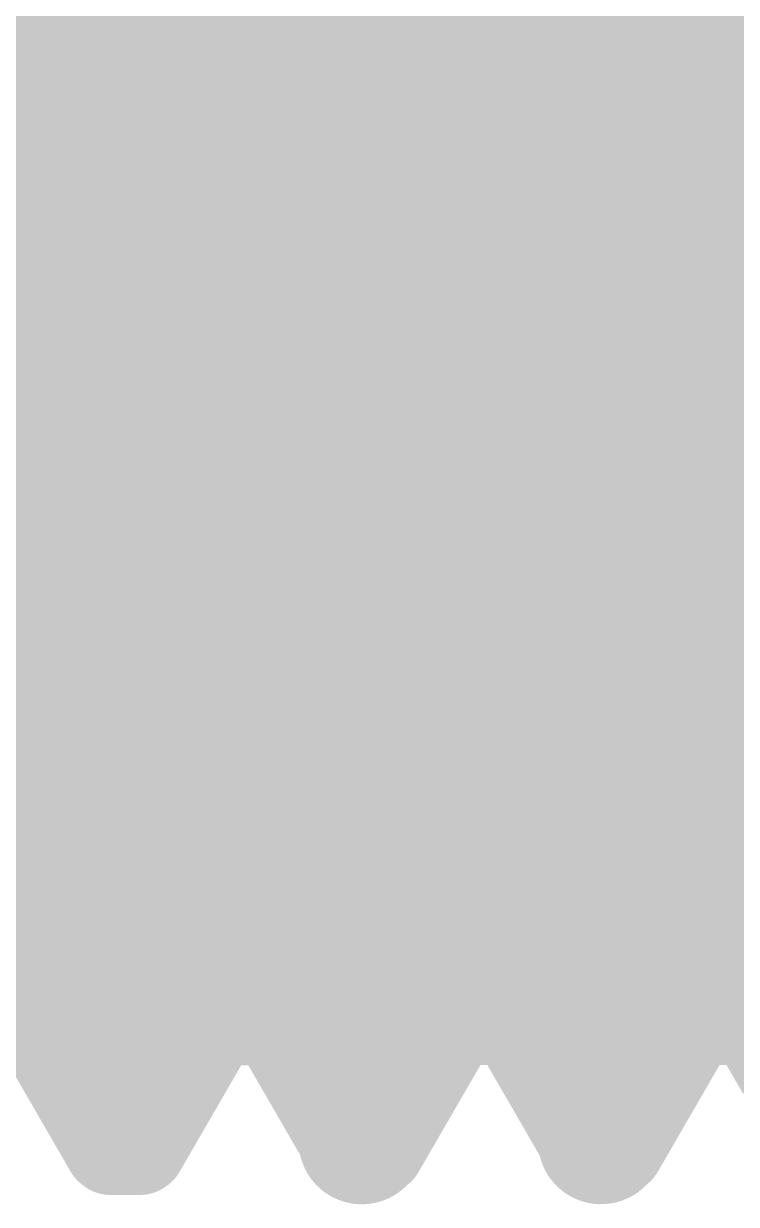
# Model space of a CAD drawing. Header units: millimetres. Extents: x 6.83 to 16.18, y 4.59 to 12.3.
# Drawn here: x 6.8978 to 6.9804, y 10.3585 to 10.4952 of the extents above; entities that cross this region are included whole.
import ezdxf

# ---------------------------------------------------------------- set-up
doc = ezdxf.new("R2010")
doc.units = ezdxf.units.MM
doc.header["$MEASUREMENT"] = 0
doc.layers.add('TopOverlay', color=2, linetype='Continuous')

msp = doc.modelspace()

# ---------------------------------------------------------------- linework, layer by layer
at = {"layer": 'TopOverlay', "const_width": 0.01}
for points in [[(6.90941, 10.48555), (6.90941, 10.57655)], [(6.91691, 10.48555), (6.91691, 10.56455)], [(6.95491, 10.49304), (6.9563, 10.52532)], [(6.90301, 10.52295), (6.90439, 10.48555)], [(6.93071, 10.52295), (6.93209, 10.48555)], [(6.95841, 10.52295), (6.95979, 10.48555)], [(6.91478, 10.48555), (6.91611, 10.52144)], [(6.91847, 10.52107), (6.91982, 10.4892)], [(6.93438, 10.4989), (6.93538, 10.52218)], [(6.97018, 10.48555), (6.97151, 10.5215)], [(6.98246, 10.48929), (6.98381, 10.5211)], [(6.97387, 10.52097), (6.97523, 10.48899)], [(6.94629, 10.51829), (6.94768, 10.48556)], [(6.8991, 10.48317), (6.90041, 10.5142)], [(6.91186, 10.51389), (6.91321, 10.4817)], [(6.93955, 10.51403), (6.9409, 10.48182)], [(6.94248, 10.48555), (6.94352, 10.51372)], [(6.96725, 10.51403), (6.96861, 10.48181)], [(6.90581, 10.47808), (6.9072, 10.51105)], [(6.96132, 10.4807), (6.96245, 10.5076)], [(6.90021, 10.50522), (6.90093, 10.48555)], [(6.92665, 10.47968), (6.92772, 10.50523)], [(6.92791, 10.50524), (6.92863, 10.48555)], [(6.95561, 10.50533), (6.95633, 10.48555)], [(6.95628, 10.4663), (6.95628, 10.5048)], [(6.98331, 10.50521), (6.98403, 10.48555)], [(6.91824, 10.48555), (6.91894, 10.50449)], [(6.94594, 10.48555), (6.94664, 10.50449)], [(6.97364, 10.48555), (6.97434, 10.50449)], [(6.93338, 10.47489), (6.93438, 10.4989)], [(6.95353, 10.46004), (6.95491, 10.49304)], [(6.89212, 10.48919), (6.89348, 10.45696)], [(6.91982, 10.4892), (6.92118, 10.45699)], [(6.97523, 10.48899), (6.97659, 10.45668)], [(6.9811, 10.45714), (6.98246, 10.48929)], [(6.90093, 10.48555), (6.90232, 10.44814)], [(6.90439, 10.48555), (6.90509, 10.46662)], [(6.90941, 10.39455), (6.90941, 10.48555)], [(6.91409, 10.4666), (6.91478, 10.48555)], [(6.92863, 10.48555), (6.93002, 10.44816)], [(6.93209, 10.48555), (6.93281, 10.46588)], [(6.94214, 10.47609), (6.94248, 10.48555)], [(6.94462, 10.4496), (6.94594, 10.48555)], [(6.94768, 10.48556), (6.94906, 10.4528)], [(6.95628, 10.46005), (6.95628, 10.48555)], [(6.95633, 10.48555), (6.95772, 10.44814)], [(6.95979, 10.48555), (6.96052, 10.46587)], [(6.96949, 10.4666), (6.97018, 10.48555)], [(6.97232, 10.44962), (6.97364, 10.48555)], [(6.98403, 10.48555), (6.98542, 10.44814)], [(6.8978, 10.45235), (6.8991, 10.48317)], [(6.91321, 10.4817), (6.91456, 10.44987)], [(6.9409, 10.48182), (6.94226, 10.44997)], [(6.96861, 10.48181), (6.96996, 10.44995)], [(6.9602, 10.45412), (6.96132, 10.4807)], [(6.92559, 10.45433), (6.92665, 10.47968)], [(6.90443, 10.44583), (6.90581, 10.47808)], [(6.94179, 10.46668), (6.94214, 10.47609)], [(6.93238, 10.45128), (6.93338, 10.47489)], [(6.90509, 10.46662), (6.90578, 10.44816)], [(6.9134, 10.44814), (6.91409, 10.4666)], [(6.94145, 10.45741), (6.94179, 10.46668)], [(6.9688, 10.44814), (6.96949, 10.4666)], [(6.91686, 10.4663), (6.95633, 10.4663)], [(6.93281, 10.46588), (6.93354, 10.44671)], [(6.96052, 10.46587), (6.96124, 10.44669)], [(6.91686, 10.46055), (6.95633, 10.46055)], [(6.91686, 10.46005), (6.95633, 10.46005)], [(6.95214, 10.42947), (6.95353, 10.46004)], [(6.89348, 10.45696), (6.89484, 10.42739)], [(6.92118, 10.45699), (6.92253, 10.42745)], [(6.9411, 10.4483), (6.94145, 10.45741)], [(6.97975, 10.42758), (6.9811, 10.45714)], [(6.97659, 10.45668), (6.97795, 10.42711)], [(6.92452, 10.43124), (6.92559, 10.45433)], [(6.95907, 10.42962), (6.9602, 10.45412)], [(6.94906, 10.4528), (6.95045, 10.42323)], [(6.89649, 10.42442), (6.8978, 10.45235)], [(6.93038, 10.41084), (6.93238, 10.45128)], [(6.94226, 10.44997), (6.94361, 10.42141)], [(6.96996, 10.44995), (6.97131, 10.42139)], [(6.91456, 10.44987), (6.91592, 10.42137)], [(6.94395, 10.43272), (6.94462, 10.4496)], [(6.97165, 10.43274), (6.97232, 10.44962)], [(6.90232, 10.44814), (6.90301, 10.43064)], [(6.90578, 10.44816), (6.90647, 10.43063)], [(6.9127, 10.43064), (6.9134, 10.44814)], [(6.93002, 10.44816), (6.93071, 10.43063)], [(6.94076, 10.4394), (6.9411, 10.4483)], [(6.95772, 10.44814), (6.95841, 10.43064)], [(6.9681, 10.43064), (6.9688, 10.44814)], [(6.93354, 10.44671), (6.93426, 10.42852)], [(6.96124, 10.44669), (6.96196, 10.4285)], [(6.90305, 10.41745), (6.90443, 10.44583)], [(6.94041, 10.43076), (6.94076, 10.4394)], [(6.94329, 10.41705), (6.94395, 10.43272)], [(6.97099, 10.41707), (6.97165, 10.43274)], [(6.92345, 10.4108), (6.92452, 10.43124)], [(6.90301, 10.43064), (6.9037, 10.4145)], [(6.90647, 10.43063), (6.90716, 10.41442)], [(6.91201, 10.4145), (6.9127, 10.43064)], [(6.93071, 10.43063), (6.9314, 10.41442)], [(6.93972, 10.41471), (6.94041, 10.43076)], [(6.95076, 10.40457), (6.95214, 10.42947)], [(6.95795, 10.40857), (6.95907, 10.42962)], [(6.95841, 10.43064), (6.9591, 10.4145)], [(6.96741, 10.4145), (6.9681, 10.43064)], [(6.93426, 10.42852), (6.93498, 10.41187)], [(6.96196, 10.4285), (6.96268, 10.41184)], [(6.89484, 10.42739), (6.89619, 10.40332)], [(6.92253, 10.42745), (6.92389, 10.40335)], [(6.97795, 10.42711), (6.97931, 10.4031)], [(6.9784, 10.40365), (6.97975, 10.42758)], [(6.89518, 10.40182), (6.89649, 10.42442)], [(6.94262, 10.4028), (6.94329, 10.41705)], [(6.97032, 10.40283), (6.97099, 10.41707)], [(6.9037, 10.4145), (6.90439, 10.39999)], [(6.90716, 10.41442), (6.90786, 10.39996)], [(6.91132, 10.39999), (6.91201, 10.4145)], [(6.9314, 10.41442), (6.93209, 10.39996)], [(6.93903, 10.40023), (6.93972, 10.41471)], [(6.9591, 10.4145), (6.95979, 10.39999)], [(6.96672, 10.39999), (6.96741, 10.4145)], [(6.93498, 10.41187), (6.9357, 10.39735)], [(6.96268, 10.41184), (6.9634, 10.39732)], [(6.92317, 10.40634), (6.92345, 10.41081)], [(6.92975, 10.40109), (6.93038, 10.41081)], [(6.90933, 10.40655), (6.917, 10.40655)], [(6.92289, 10.40199), (6.92317, 10.40634)], [(6.94196, 10.39024), (6.94262, 10.4028)], [(6.96966, 10.39027), (6.97032, 10.40283)], [(6.92261, 10.3979), (6.92289, 10.40199)], [(6.92943, 10.39662), (6.92975, 10.40109)], [(6.90439, 10.39999), (6.90509, 10.38747)], [(6.90786, 10.39996), (6.90855, 10.38772)], [(6.91063, 10.38747), (6.91132, 10.39999)], [(6.91416, 10.38923), (6.91479, 10.40023)], [(6.93209, 10.39996), (6.93279, 10.38772)], [(6.93877, 10.39554), (6.93903, 10.40023)], [(6.95979, 10.39999), (6.96049, 10.38747)], [(6.96603, 10.38747), (6.96672, 10.39999)], [(6.92232, 10.39418), (6.92261, 10.3979)], [(6.92912, 10.39262), (6.92943, 10.39662)], [(6.9357, 10.39735), (6.93642, 10.3853)], [(6.9634, 10.39732), (6.96412, 10.38528)], [(6.93851, 10.39096), (6.93877, 10.39554)], [(6.83331, 10.39455), (6.90951, 10.39455)], [(6.92204, 10.3909), (6.92232, 10.39418)], [(6.92881, 10.38918), (6.92912, 10.39262)], [(6.92176, 10.38807), (6.92204, 10.3909)], [(6.93825, 10.3866), (6.93851, 10.39096)], [(6.94129, 10.37996), (6.94196, 10.39024)], [(6.969, 10.37998), (6.96966, 10.39027)], [(6.91384, 10.38408), (6.91416, 10.38923)], [(6.90855, 10.38772), (6.90924, 10.37787)], [(6.93279, 10.38772), (6.93348, 10.37787)], [(6.93799, 10.38257), (6.93825, 10.3866)], [(6.93642, 10.3853), (6.93714, 10.37553)], [(6.96412, 10.38528), (6.96484, 10.3755)], [(6.91352, 10.37933), (6.91384, 10.38408)], [(6.93773, 10.37898), (6.93799, 10.38257)], [(6.89224, 10.37954), (6.89904, 10.37954)], [(6.89884, 10.37989), (6.90059, 10.37686)], [(6.89904, 10.37954), (6.89925, 10.37954)], [(6.9132, 10.37514), (6.91352, 10.37933)], [(6.91952, 10.37848), (6.92035, 10.37992)], [(6.91994, 10.37955), (6.92675, 10.37955)], [(6.92655, 10.37989), (6.92821, 10.37702)], [(6.92675, 10.37955), (6.92694, 10.37955)], [(6.94716, 10.37838), (6.94804, 10.3799)], [(6.94764, 10.37961), (6.95442, 10.37961)], [(6.9542, 10.37999), (6.95597, 10.37694)], [(6.95442, 10.37961), (6.95465, 10.37961)], [(6.9747, 10.3781), (6.97556, 10.37959)], [(6.97534, 10.37959), (6.98214, 10.37959)], [(6.97556, 10.37959), (6.97574, 10.37991)], [(6.98197, 10.37989), (6.98373, 10.37683)], [(6.98214, 10.37959), (6.98235, 10.37959)], [(6.91868, 10.37704), (6.91952, 10.37848)], [(6.94628, 10.37686), (6.94716, 10.37838)], [(6.97384, 10.37661), (6.9747, 10.3781)], [(6.90059, 10.37686), (6.90147, 10.37535)], [(6.91785, 10.3756), (6.91868, 10.37704)], [(6.92821, 10.37702), (6.92904, 10.37559)], [(6.9454, 10.37534), (6.94628, 10.37686)], [(6.95597, 10.37694), (6.95685, 10.37541)], [(6.97297, 10.37512), (6.97384, 10.37661)], [(6.98373, 10.37683), (6.98462, 10.37531)], [(6.90147, 10.37535), (6.90234, 10.37384)], [(6.91702, 10.37417), (6.91785, 10.3756)], [(6.92904, 10.37559), (6.92987, 10.37415)], [(6.94452, 10.37382), (6.9454, 10.37534)], [(6.95685, 10.37541), (6.95773, 10.37389)], [(6.97211, 10.37363), (6.97297, 10.37512)], [(6.98462, 10.37531), (6.9855, 10.37378)], [(6.90234, 10.37384), (6.90322, 10.37232)], [(6.91619, 10.37273), (6.91702, 10.37417)], [(6.92987, 10.37415), (6.9307, 10.37272)], [(6.94364, 10.3723), (6.94452, 10.37382)], [(6.95773, 10.37389), (6.95862, 10.37236)], [(6.97125, 10.37215), (6.97211, 10.37363)], [(6.90322, 10.37232), (6.90409, 10.37081)], [(6.91536, 10.37129), (6.91619, 10.37273)], [(6.9307, 10.37272), (6.93153, 10.37128)], [(6.94276, 10.37078), (6.94364, 10.3723)], [(6.95862, 10.37236), (6.9595, 10.37084)], [(6.97039, 10.37066), (6.97125, 10.37215)], [(6.90409, 10.37081), (6.90497, 10.3693)], [(6.91452, 10.36985), (6.91536, 10.37129)], [(6.93153, 10.37128), (6.93236, 10.36985)], [(6.93643, 10.36692), (6.93695, 10.37097)], [(6.94188, 10.36926), (6.94276, 10.37078)], [(6.9595, 10.37084), (6.96038, 10.36931)], [(6.96953, 10.36917), (6.97039, 10.37066)], [(6.90497, 10.3693), (6.90584, 10.36779)], [(6.91369, 10.36842), (6.91452, 10.36985)], [(6.93236, 10.36985), (6.93319, 10.36841)], [(6.96038, 10.36931), (6.96126, 10.36778)], [(6.91203, 10.36554), (6.91369, 10.36842)], [(6.93319, 10.36841), (6.93402, 10.36698)], [(6.941, 10.36774), (6.94188, 10.36926)], [(6.96867, 10.36768), (6.96953, 10.36917)], [(6.90584, 10.36779), (6.90672, 10.36627)], [(6.93402, 10.36698), (6.93485, 10.36554)], [(6.93924, 10.36469), (6.941, 10.36774)], [(6.96126, 10.36778), (6.96215, 10.36626)], [(6.96694, 10.3647), (6.96867, 10.36768)], [(6.90672, 10.36627), (6.90759, 10.36476)], [(6.91155, 10.36471), (6.91203, 10.36554)], [(6.93485, 10.36554), (6.9353, 10.36477)], [(6.96215, 10.36626), (6.96303, 10.36473)], [(6.90786, 10.36455), (6.91132, 10.36455)], [(6.93556, 10.36455), (6.93902, 10.36455)], [(6.96326, 10.36455), (6.96672, 10.36455)]]:
    msp.add_lwpolyline(points, dxfattribs=at)
at = {"layer": 'TopOverlay', "const_width": 0.005}
for points in [[(6.93188, 10.4989, 1), (6.93688, 10.4989, 1)], [(6.93188, 10.4989, 1), (6.93688, 10.4989, 1)], [(6.95241, 10.49304, 1), (6.95741, 10.49304, 1)], [(6.95241, 10.49304, 1), (6.95741, 10.49304, 1)], [(6.91732, 10.4892, 1), (6.92232, 10.4892, 1)], [(6.91732, 10.4892, 1), (6.92232, 10.4892, 1)], [(6.97273, 10.48899, 1), (6.97773, 10.48899, 1)], [(6.97273, 10.48899, 1), (6.97773, 10.48899, 1)], [(6.97996, 10.48929, 1), (6.98496, 10.48929, 1)], [(6.97996, 10.48929, 1), (6.98496, 10.48929, 1)], [(6.89843, 10.48555, 1), (6.90343, 10.48555, 1)], [(6.89843, 10.48555, 1), (6.90343, 10.48555, 1)], [(6.90189, 10.48555, 1), (6.90689, 10.48555, 1)], [(6.90189, 10.48555, 1), (6.90689, 10.48555, 1)], [(6.90691, 10.48555, 1), (6.91191, 10.48555, 1)], [(6.90691, 10.48555, 1), (6.91191, 10.48555, 1)], [(6.91228, 10.48555, 1), (6.91728, 10.48555, 1)], [(6.91228, 10.48555, 1), (6.91728, 10.48555, 1)], [(6.91441, 10.48555, 1), (6.91941, 10.48555, 1)], [(6.91441, 10.48555, 1), (6.91941, 10.48555, 1)], [(6.91441, 10.48555, 1), (6.91941, 10.48555, 1)], [(6.91574, 10.48555, 1), (6.92074, 10.48555, 1)], [(6.92613, 10.48555, 1), (6.93113, 10.48555, 1)], [(6.92613, 10.48555, 1), (6.93113, 10.48555, 1)], [(6.92959, 10.48555, 1), (6.93459, 10.48555, 1)], [(6.92959, 10.48555, 1), (6.93459, 10.48555, 1)], [(6.93998, 10.48555, 1), (6.94498, 10.48555, 1)], [(6.93998, 10.48555, 1), (6.94498, 10.48555, 1)], [(6.94344, 10.48555, 1), (6.94844, 10.48555, 1)], [(6.94344, 10.48555, 1), (6.94844, 10.48555, 1)], [(6.94518, 10.48556, 1), (6.95018, 10.48556, 1)], [(6.94518, 10.48556, 1), (6.95018, 10.48556, 1)], [(6.95378, 10.48555, 1), (6.95878, 10.48555, 1)], [(6.95383, 10.48555, 1), (6.95883, 10.48555, 1)], [(6.95383, 10.48555, 1), (6.95883, 10.48555, 1)], [(6.95729, 10.48555, 1), (6.96229, 10.48555, 1)], [(6.95729, 10.48555, 1), (6.96229, 10.48555, 1)], [(6.96768, 10.48555, 1), (6.97268, 10.48555, 1)], [(6.96768, 10.48555, 1), (6.97268, 10.48555, 1)], [(6.97114, 10.48555, 1), (6.97614, 10.48555, 1)], [(6.97114, 10.48555, 1), (6.97614, 10.48555, 1)], [(6.98153, 10.48555, 1), (6.98653, 10.48555, 1)], [(6.98153, 10.48555, 1), (6.98653, 10.48555, 1)], [(6.8966, 10.48317, 1), (6.9016, 10.48317, 1)], [(6.8966, 10.48317, 1), (6.9016, 10.48317, 1)], [(6.91071, 10.4817, 1), (6.91571, 10.4817, 1)], [(6.91071, 10.4817, 1), (6.91571, 10.4817, 1)], [(6.9384, 10.48182, 1), (6.9434, 10.48182, 1)], [(6.9384, 10.48182, 1), (6.9434, 10.48182, 1)], [(6.96611, 10.48181, 1), (6.97111, 10.48181, 1)], [(6.96611, 10.48181, 1), (6.97111, 10.48181, 1)], [(6.95882, 10.4807, 1), (6.96382, 10.4807, 1)], [(6.95882, 10.4807, 1), (6.96382, 10.4807, 1)], [(6.92415, 10.47968, 1), (6.92915, 10.47968, 1)], [(6.92415, 10.47968, 1), (6.92915, 10.47968, 1)], [(6.90331, 10.47808, 1), (6.90831, 10.47808, 1)], [(6.90331, 10.47808, 1), (6.90831, 10.47808, 1)], [(6.93964, 10.47609, 1), (6.94464, 10.47609, 1)], [(6.93964, 10.47609, 1), (6.94464, 10.47609, 1)], [(6.93088, 10.47489, 1), (6.93588, 10.47489, 1)], [(6.93088, 10.47489, 1), (6.93588, 10.47489, 1)], [(6.90259, 10.46662, 1), (6.90759, 10.46662, 1)], [(6.90259, 10.46662, 1), (6.90759, 10.46662, 1)], [(6.91159, 10.4666, 1), (6.91659, 10.4666, 1)], [(6.91159, 10.4666, 1), (6.91659, 10.4666, 1)], [(6.93929, 10.46668, 1), (6.94429, 10.46668, 1)], [(6.93929, 10.46668, 1), (6.94429, 10.46668, 1)], [(6.96699, 10.4666, 1), (6.97199, 10.4666, 1)], [(6.96699, 10.4666, 1), (6.97199, 10.4666, 1)], [(6.91436, 10.4663, 1), (6.91936, 10.4663, 1)], [(6.93031, 10.46588, 1), (6.93531, 10.46588, 1)], [(6.93031, 10.46588, 1), (6.93531, 10.46588, 1)], [(6.95378, 10.4663, 1), (6.95878, 10.4663, 1)], [(6.95383, 10.4663, 1), (6.95883, 10.4663, 1)], [(6.95801, 10.46587, 1), (6.96302, 10.46587, 1)], [(6.95801, 10.46587, 1), (6.96302, 10.46587, 1)], [(6.91436, 10.46055, 1), (6.91936, 10.46055, 1)], [(6.91436, 10.46005, 1), (6.91936, 10.46005, 1)], [(6.95103, 10.46004, 1), (6.95603, 10.46004, 1)], [(6.95103, 10.46004, 1), (6.95603, 10.46004, 1)], [(6.95378, 10.46005, 1), (6.95878, 10.46005, 1)], [(6.95383, 10.46055, 1), (6.95883, 10.46055, 1)], [(6.95383, 10.46005, 1), (6.95883, 10.46005, 1)], [(6.89098, 10.45696, 1), (6.89598, 10.45696, 1)], [(6.89098, 10.45696, 1), (6.89598, 10.45696, 1)], [(6.91868, 10.45699, 1), (6.92368, 10.45699, 1)], [(6.91868, 10.45699, 1), (6.92368, 10.45699, 1)], [(6.93895, 10.45741, 1), (6.94395, 10.45741, 1)], [(6.93895, 10.45741, 1), (6.94395, 10.45741, 1)], [(6.9786, 10.45714, 1), (6.9836, 10.45714, 1)], [(6.9786, 10.45714, 1), (6.9836, 10.45714, 1)], [(6.97409, 10.45668, 1), (6.97909, 10.45668, 1)], [(6.97409, 10.45668, 1), (6.97909, 10.45668, 1)], [(6.92309, 10.45433, 1), (6.92809, 10.45433, 1)], [(6.92309, 10.45433, 1), (6.92809, 10.45433, 1)], [(6.9577, 10.45412, 1), (6.9627, 10.45412, 1)], [(6.9577, 10.45412, 1), (6.9627, 10.45412, 1)], [(6.94656, 10.4528, 1), (6.95156, 10.4528, 1)], [(6.94656, 10.4528, 1), (6.95156, 10.4528, 1)], [(6.8953, 10.45235, 1), (6.9003, 10.45235, 1)], [(6.8953, 10.45235, 1), (6.9003, 10.45235, 1)], [(6.92988, 10.45128, 1), (6.93488, 10.45128, 1)], [(6.92988, 10.45128, 1), (6.93488, 10.45128, 1)], [(6.93976, 10.44997, 1), (6.94476, 10.44997, 1)], [(6.93976, 10.44997, 1), (6.94476, 10.44997, 1)], [(6.96746, 10.44995, 1), (6.97246, 10.44995, 1)], [(6.96746, 10.44995, 1), (6.97246, 10.44995, 1)], [(6.91206, 10.44987, 1), (6.91706, 10.44987, 1)], [(6.91206, 10.44987, 1), (6.91706, 10.44987, 1)], [(6.94212, 10.4496, 1), (6.94712, 10.4496, 1)], [(6.94212, 10.4496, 1), (6.94712, 10.4496, 1)], [(6.96982, 10.44962, 1), (6.97482, 10.44962, 1)], [(6.96982, 10.44962, 1), (6.97482, 10.44962, 1)], [(6.89982, 10.44814, 1), (6.90482, 10.44814, 1)], [(6.89982, 10.44814, 1), (6.90482, 10.44814, 1)], [(6.90328, 10.44816, 1), (6.90828, 10.44816, 1)], [(6.90328, 10.44816, 1), (6.90828, 10.44816, 1)], [(6.9109, 10.44814, 1), (6.9159, 10.44814, 1)], [(6.9109, 10.44814, 1), (6.9159, 10.44814, 1)], [(6.92752, 10.44816, 1), (6.93252, 10.44816, 1)], [(6.92752, 10.44816, 1), (6.93252, 10.44816, 1)], [(6.9386, 10.4483, 1), (6.9436, 10.4483, 1)], [(6.9386, 10.4483, 1), (6.9436, 10.4483, 1)], [(6.95522, 10.44814, 1), (6.96022, 10.44814, 1)], [(6.95522, 10.44814, 1), (6.96022, 10.44814, 1)], [(6.9663, 10.44814, 1), (6.9713, 10.44814, 1)], [(6.9663, 10.44814, 1), (6.9713, 10.44814, 1)], [(6.91441, 10.44605, 1), (6.91941, 10.44605, 1)], [(6.91441, 10.44605, 1), (6.91941, 10.44605, 1)], [(6.93103, 10.44671, 1), (6.93604, 10.44671, 1)], [(6.93103, 10.44671, 1), (6.93604, 10.44671, 1)], [(6.95874, 10.44669, 1), (6.96374, 10.44669, 1)], [(6.95874, 10.44669, 1), (6.96374, 10.44669, 1)], [(6.90193, 10.44583, 1), (6.90693, 10.44583, 1)], [(6.90193, 10.44583, 1), (6.90693, 10.44583, 1)], [(6.93826, 10.4394, 1), (6.94326, 10.4394, 1)], [(6.93826, 10.4394, 1), (6.94326, 10.4394, 1)], [(6.94145, 10.43272, 1), (6.94645, 10.43272, 1)], [(6.94145, 10.43272, 1), (6.94645, 10.43272, 1)], [(6.96915, 10.43274, 1), (6.97415, 10.43274, 1)], [(6.96915, 10.43274, 1), (6.97415, 10.43274, 1)], [(6.92202, 10.43124, 1), (6.92702, 10.43124, 1)], [(6.92202, 10.43124, 1), (6.92702, 10.43124, 1)], [(6.90051, 10.43064, 1), (6.90551, 10.43064, 1)], [(6.90051, 10.43064, 1), (6.90551, 10.43064, 1)], [(6.90397, 10.43063, 1), (6.90897, 10.43063, 1)], [(6.90397, 10.43063, 1), (6.90897, 10.43063, 1)], [(6.9102, 10.43064, 1), (6.9152, 10.43064, 1)], [(6.9102, 10.43064, 1), (6.9152, 10.43064, 1)], [(6.92821, 10.43063, 1), (6.93321, 10.43063, 1)], [(6.92821, 10.43063, 1), (6.93321, 10.43063, 1)], [(6.93791, 10.43076, 1), (6.94291, 10.43076, 1)], [(6.93791, 10.43076, 1), (6.94291, 10.43076, 1)], [(6.94964, 10.42947, 1), (6.95464, 10.42947, 1)], [(6.94964, 10.42947, 1), (6.95464, 10.42947, 1)], [(6.95591, 10.43064, 1), (6.96091, 10.43064, 1)], [(6.95591, 10.43064, 1), (6.96091, 10.43064, 1)], [(6.95657, 10.42962, 1), (6.96157, 10.42962, 1)], [(6.95657, 10.42962, 1), (6.96157, 10.42962, 1)], [(6.9656, 10.43064, 1), (6.9706, 10.43064, 1)], [(6.9656, 10.43064, 1), (6.9706, 10.43064, 1)], [(6.93176, 10.42852, 1), (6.93676, 10.42852, 1)], [(6.93176, 10.42852, 1), (6.93676, 10.42852, 1)], [(6.95946, 10.4285, 1), (6.96446, 10.4285, 1)], [(6.95946, 10.4285, 1), (6.96446, 10.4285, 1)], [(6.89234, 10.42739, 1), (6.89734, 10.42739, 1)], [(6.89234, 10.42739, 1), (6.89734, 10.42739, 1)], [(6.92003, 10.42745, 1), (6.92503, 10.42745, 1)], [(6.92003, 10.42745, 1), (6.92503, 10.42745, 1)], [(6.97545, 10.42711, 1), (6.98045, 10.42711, 1)], [(6.97545, 10.42711, 1), (6.98045, 10.42711, 1)], [(6.97725, 10.42758, 1), (6.98225, 10.42758, 1)], [(6.97725, 10.42758, 1), (6.98225, 10.42758, 1)], [(6.89399, 10.42442, 1), (6.89899, 10.42442, 1)], [(6.89399, 10.42442, 1), (6.89899, 10.42442, 1)], [(6.94795, 10.42323, 1), (6.95295, 10.42323, 1)], [(6.94795, 10.42323, 1), (6.95295, 10.42323, 1)], [(6.91342, 10.42137, 1), (6.91842, 10.42137, 1)], [(6.91342, 10.42137, 1), (6.91842, 10.42137, 1)], [(6.94111, 10.42141, 1), (6.94611, 10.42141, 1)], [(6.94111, 10.42141, 1), (6.94611, 10.42141, 1)], [(6.96881, 10.42139, 1), (6.97381, 10.42139, 1)], [(6.96881, 10.42139, 1), (6.97381, 10.42139, 1)], [(6.90055, 10.41745, 1), (6.90555, 10.41745, 1)], [(6.90055, 10.41745, 1), (6.90555, 10.41745, 1)], [(6.94079, 10.41705, 1), (6.94579, 10.41705, 1)], [(6.94079, 10.41705, 1), (6.94579, 10.41705, 1)], [(6.96849, 10.41707, 1), (6.97349, 10.41707, 1)], [(6.96849, 10.41707, 1), (6.97349, 10.41707, 1)], [(6.9012, 10.4145, 1), (6.9062, 10.4145, 1)], [(6.9012, 10.4145, 1), (6.9062, 10.4145, 1)], [(6.90466, 10.41442, 1), (6.90966, 10.41442, 1)], [(6.90466, 10.41442, 1), (6.90966, 10.41442, 1)], [(6.90951, 10.4145, 1), (6.91451, 10.4145, 1)], [(6.90951, 10.4145, 1), (6.91451, 10.4145, 1)], [(6.9289, 10.41442, 1), (6.9339, 10.41442, 1)], [(6.9289, 10.41442, 1), (6.9339, 10.41442, 1)], [(6.93722, 10.41471, 1), (6.94222, 10.41471, 1)], [(6.93722, 10.41471, 1), (6.94222, 10.41471, 1)], [(6.9566, 10.4145, 1), (6.9616, 10.4145, 1)], [(6.9566, 10.4145, 1), (6.9616, 10.4145, 1)], [(6.96491, 10.4145, 1), (6.96991, 10.4145, 1)], [(6.96491, 10.4145, 1), (6.96991, 10.4145, 1)], [(6.93248, 10.41187, 1), (6.93748, 10.41187, 1)], [(6.93248, 10.41187, 1), (6.93748, 10.41187, 1)], [(6.96018, 10.41184, 1), (6.96518, 10.41184, 1)], [(6.96018, 10.41184, 1), (6.96518, 10.41184, 1)], [(6.92095, 10.41081, 1), (6.92595, 10.41081, 1)], [(6.92095, 10.4108, 1), (6.92595, 10.4108, 1)], [(6.92788, 10.41084, 1), (6.93288, 10.41084, 1)], [(6.92788, 10.41081, 1), (6.93288, 10.41081, 1)], [(6.95545, 10.40857, 1), (6.96045, 10.40857, 1)], [(6.95545, 10.40857, 1), (6.96045, 10.40857, 1)], [(6.90683, 10.40655, 1), (6.91183, 10.40655, 1)], [(6.9145, 10.40655, 1), (6.9195, 10.40655, 1)], [(6.92067, 10.40634, 1), (6.92567, 10.40634, 1)], [(6.92067, 10.40634, 1), (6.92567, 10.40634, 1)], [(6.94826, 10.40457, 1), (6.95326, 10.40457, 1)], [(6.94826, 10.40457, 1), (6.95326, 10.40457, 1)], [(6.9759, 10.40365, 1), (6.9809, 10.40365, 1)], [(6.9759, 10.40365, 1), (6.9809, 10.40365, 1)], [(6.89369, 10.40332, 1), (6.89869, 10.40332, 1)], [(6.89369, 10.40332, 1), (6.89869, 10.40332, 1)], [(6.92139, 10.40335, 1), (6.92639, 10.40335, 1)], [(6.92139, 10.40335, 1), (6.92639, 10.40335, 1)], [(6.94012, 10.4028, 1), (6.94512, 10.4028, 1)], [(6.94012, 10.4028, 1), (6.94512, 10.4028, 1)], [(6.96782, 10.40283, 1), (6.97282, 10.40283, 1)], [(6.96782, 10.40283, 1), (6.97282, 10.40283, 1)], [(6.97681, 10.4031, 1), (6.98181, 10.4031, 1)], [(6.97681, 10.4031, 1), (6.98181, 10.4031, 1)], [(6.89268, 10.40182, 1), (6.89768, 10.40182, 1)], [(6.89268, 10.40182, 1), (6.89768, 10.40182, 1)], [(6.92039, 10.40199, 1), (6.92539, 10.40199, 1)], [(6.92039, 10.40199, 1), (6.92539, 10.40199, 1)], [(6.92725, 10.40109, 1), (6.93225, 10.40109, 1)], [(6.92725, 10.40109, 1), (6.93225, 10.40109, 1)], [(6.90189, 10.39999, 1), (6.90689, 10.39999, 1)], [(6.90189, 10.39999, 1), (6.90689, 10.39999, 1)], [(6.90536, 10.39996, 1), (6.91036, 10.39996, 1)], [(6.90536, 10.39996, 1), (6.91036, 10.39996, 1)], [(6.90882, 10.39999, 1), (6.91382, 10.39999, 1)], [(6.90882, 10.39999, 1), (6.91382, 10.39999, 1)], [(6.91229, 10.40023, 1), (6.91729, 10.40023, 1)], [(6.92959, 10.39996, 1), (6.93459, 10.39996, 1)], [(6.92959, 10.39996, 1), (6.93459, 10.39996, 1)], [(6.93653, 10.40023, 1), (6.94153, 10.40023, 1)], [(6.93653, 10.40023, 1), (6.94153, 10.40023, 1)], [(6.94933, 10.39991, 1), (6.95433, 10.39991, 1)], [(6.94933, 10.39991, 1), (6.95433, 10.39991, 1)], [(6.95729, 10.39999, 1), (6.96229, 10.39999, 1)], [(6.95729, 10.39999, 1), (6.96229, 10.39999, 1)], [(6.96422, 10.39999, 1), (6.96922, 10.39999, 1)], [(6.96422, 10.39999, 1), (6.96922, 10.39999, 1)], [(6.91477, 10.39887, 1), (6.91977, 10.39887, 1)], [(6.91477, 10.39887, 1), (6.91977, 10.39887, 1)], [(6.94247, 10.399, 1), (6.94747, 10.399, 1)], [(6.94247, 10.399, 1), (6.94747, 10.399, 1)], [(6.97017, 10.39899, 1), (6.97517, 10.39899, 1)], [(6.97017, 10.39899, 1), (6.97517, 10.39899, 1)], [(6.92011, 10.3979, 1), (6.92511, 10.3979, 1)], [(6.92011, 10.3979, 1), (6.92511, 10.3979, 1)], [(6.92693, 10.39662, 1), (6.93193, 10.39662, 1)], [(6.92693, 10.39662, 1), (6.93193, 10.39662, 1)], [(6.9332, 10.39735, 1), (6.9382, 10.39735, 1)], [(6.9332, 10.39735, 1), (6.9382, 10.39735, 1)], [(6.9609, 10.39732, 1), (6.9659, 10.39732, 1)], [(6.9609, 10.39732, 1), (6.9659, 10.39732, 1)], [(6.89917, 10.39569, 1), (6.90417, 10.39569, 1)], [(6.89917, 10.39569, 1), (6.90417, 10.39569, 1)], [(6.93627, 10.39554, 1), (6.94127, 10.39554, 1)], [(6.93627, 10.39554, 1), (6.94127, 10.39554, 1)], [(6.9823, 10.39623, 1), (6.9873, 10.39623, 1)], [(6.9823, 10.39623, 1), (6.9873, 10.39623, 1)], [(6.90691, 10.39455, 1), (6.91191, 10.39455, 1)], [(6.90701, 10.39455, 1), (6.91201, 10.39455, 1)], [(6.91982, 10.39418, 1), (6.92482, 10.39418, 1)], [(6.91982, 10.39418, 1), (6.92482, 10.39418, 1)], [(6.92662, 10.39262, 1), (6.93162, 10.39262, 1)], [(6.92662, 10.39262, 1), (6.93162, 10.39262, 1)], [(6.91954, 10.3909, 1), (6.92454, 10.3909, 1)], [(6.91954, 10.3909, 1), (6.92454, 10.3909, 1)], [(6.93601, 10.39096, 1), (6.94101, 10.39096, 1)], [(6.93601, 10.39096, 1), (6.94101, 10.39096, 1)], [(6.93946, 10.39024, 1), (6.94446, 10.39024, 1)], [(6.93946, 10.39024, 1), (6.94446, 10.39024, 1)], [(6.96716, 10.39027, 1), (6.97216, 10.39027, 1)], [(6.96716, 10.39027, 1), (6.97216, 10.39027, 1)], [(6.91166, 10.38923, 1), (6.91666, 10.38923, 1)], [(6.91166, 10.38923, 1), (6.91666, 10.38923, 1)], [(6.92631, 10.38918, 1), (6.93131, 10.38918, 1)], [(6.92631, 10.38918, 1), (6.93131, 10.38918, 1)], [(6.90259, 10.38747, 1), (6.90759, 10.38747, 1)], [(6.90259, 10.38747, 1), (6.90759, 10.38747, 1)], [(6.90605, 10.38772, 1), (6.91105, 10.38772, 1)], [(6.90605, 10.38772, 1), (6.91105, 10.38772, 1)], [(6.90813, 10.38747, 1), (6.91313, 10.38747, 1)], [(6.90813, 10.38747, 1), (6.91313, 10.38747, 1)], [(6.91926, 10.38807, 1), (6.92426, 10.38807, 1)], [(6.91926, 10.38807, 1), (6.92426, 10.38807, 1)], [(6.93029, 10.38772, 1), (6.93529, 10.38772, 1)], [(6.93029, 10.38772, 1), (6.93529, 10.38772, 1)], [(6.95799, 10.38747, 1), (6.96299, 10.38747, 1)], [(6.95799, 10.38747, 1), (6.96299, 10.38747, 1)], [(6.96353, 10.38747, 1), (6.96853, 10.38747, 1)], [(6.96353, 10.38747, 1), (6.96853, 10.38747, 1)], [(6.91898, 10.38573, 1), (6.92398, 10.38573, 1)], [(6.91898, 10.38573, 1), (6.92398, 10.38573, 1)], [(6.92599, 10.38631, 1), (6.93099, 10.38631, 1)], [(6.92599, 10.38631, 1), (6.93099, 10.38631, 1)], [(6.93575, 10.3866, 1), (6.94075, 10.3866, 1)], [(6.93575, 10.3866, 1), (6.94075, 10.3866, 1)], [(6.94688, 10.38699, 1), (6.95188, 10.38699, 1)], [(6.94688, 10.38699, 1), (6.95188, 10.38699, 1)], [(6.97455, 10.38666, 1), (6.97955, 10.38666, 1)], [(6.97455, 10.38666, 1), (6.97955, 10.38666, 1)], [(6.97817, 10.38653, 1), (6.98317, 10.38653, 1)], [(6.97817, 10.38653, 1), (6.98317, 10.38653, 1)], [(6.91612, 10.38453, 1), (6.92112, 10.38453, 1)], [(6.91612, 10.38453, 1), (6.92112, 10.38453, 1)], [(6.93392, 10.3853, 1), (6.93892, 10.3853, 1)], [(6.93392, 10.3853, 1), (6.93892, 10.3853, 1)], [(6.95072, 10.38445, 1), (6.95572, 10.38445, 1)], [(6.95072, 10.38445, 1), (6.95572, 10.38445, 1)], [(6.96162, 10.38528, 1), (6.96662, 10.38528, 1)], [(6.96162, 10.38528, 1), (6.96662, 10.38528, 1)], [(6.91134, 10.38408, 1), (6.91634, 10.38408, 1)], [(6.91134, 10.38408, 1), (6.91634, 10.38408, 1)], [(6.9187, 10.38382, 1), (6.9237, 10.38382, 1)], [(6.9187, 10.38382, 1), (6.9237, 10.38382, 1)], [(6.92568, 10.38404, 1), (6.93068, 10.38404, 1)], [(6.92568, 10.38404, 1), (6.93068, 10.38404, 1)], [(6.89778, 10.38285, 1), (6.90278, 10.38285, 1)], [(6.89778, 10.38285, 1), (6.90278, 10.38285, 1)], [(6.92536, 10.38233, 1), (6.93036, 10.38233, 1)], [(6.92536, 10.38233, 1), (6.93036, 10.38233, 1)], [(6.93549, 10.38257, 1), (6.94049, 10.38257, 1)], [(6.93549, 10.38257, 1), (6.94049, 10.38257, 1)], [(6.9532, 10.3828, 1), (6.9582, 10.3828, 1)], [(6.91814, 10.38073, 1), (6.92314, 10.38073, 1)], [(6.9241, 10.38051, 1), (6.9291, 10.38051, 1)], [(6.94518, 10.38095, 1), (6.95018, 10.38095, 1)], [(6.94549, 10.38075, 1), (6.95049, 10.38075, 1)], [(6.9521, 10.38052, 1), (6.9571, 10.38052, 1)], [(6.97288, 10.38098, 1), (6.97788, 10.38098, 1)], [(6.97319, 10.38088, 1), (6.97819, 10.38088, 1)], [(6.97953, 10.38087, 1), (6.98453, 10.38087, 1)], [(6.97953, 10.38087, 1), (6.98453, 10.38087, 1)], [(6.89634, 10.37989, 1), (6.90134, 10.37989, 1)], [(6.8964, 10.38001, 1), (6.9014, 10.38001, 1)], [(6.8964, 10.38001, 1), (6.9014, 10.38001, 1)], [(6.89654, 10.37954, 1), (6.90154, 10.37954, 1)], [(6.89654, 10.37954, 1), (6.90154, 10.37954, 1)], [(6.89675, 10.37954, 1), (6.90175, 10.37954, 1)], [(6.91102, 10.37933, 1), (6.91602, 10.37933, 1)], [(6.91102, 10.37933, 1), (6.91602, 10.37933, 1)], [(6.91744, 10.37955, 1), (6.92244, 10.37955, 1)], [(6.91748, 10.38005, 1), (6.92248, 10.38005, 1)], [(6.91785, 10.37992, 1), (6.92285, 10.37992, 1)], [(6.92405, 10.37989, 1), (6.92905, 10.37989, 1)], [(6.92425, 10.37955, 1), (6.92925, 10.37955, 1)], [(6.92425, 10.37955, 1), (6.92925, 10.37955, 1)], [(6.92444, 10.37955, 1), (6.92944, 10.37955, 1)], [(6.92474, 10.37985, 1), (6.92974, 10.37985, 1)], [(6.93523, 10.37898, 1), (6.94023, 10.37898, 1)], [(6.93523, 10.37898, 1), (6.94023, 10.37898, 1)], [(6.93879, 10.37996, 1), (6.94379, 10.37996, 1)], [(6.93879, 10.37996, 1), (6.94379, 10.37996, 1)], [(6.94514, 10.37961, 1), (6.95014, 10.37961, 1)], [(6.94554, 10.3799, 1), (6.95054, 10.3799, 1)], [(6.9517, 10.37999, 1), (6.9567, 10.37999, 1)], [(6.95192, 10.37961, 1), (6.95692, 10.37961, 1)], [(6.95192, 10.37961, 1), (6.95692, 10.37961, 1)], [(6.95215, 10.37961, 1), (6.95715, 10.37961, 1)], [(6.9665, 10.37998, 1), (6.9715, 10.37998, 1)], [(6.9665, 10.37998, 1), (6.9715, 10.37998, 1)], [(6.97284, 10.37959, 1), (6.97784, 10.37959, 1)], [(6.97306, 10.37959, 1), (6.97806, 10.37959, 1)], [(6.97306, 10.37959, 1), (6.97806, 10.37959, 1)], [(6.97324, 10.37991, 1), (6.97824, 10.37991, 1)], [(6.97947, 10.37989, 1), (6.98447, 10.37989, 1)], [(6.97964, 10.37959, 1), (6.98464, 10.37959, 1)], [(6.97964, 10.37959, 1), (6.98464, 10.37959, 1)], [(6.97985, 10.37959, 1), (6.98485, 10.37959, 1)], [(6.90328, 10.37754, 1), (6.90828, 10.37754, 1)], [(6.90328, 10.37754, 1), (6.90828, 10.37754, 1)], [(6.90674, 10.37787, 1), (6.91174, 10.37787, 1)], [(6.90674, 10.37787, 1), (6.91174, 10.37787, 1)], [(6.90743, 10.37754, 1), (6.91243, 10.37754, 1)], [(6.90743, 10.37754, 1), (6.91243, 10.37754, 1)], [(6.91702, 10.37848, 1), (6.92202, 10.37848, 1)], [(6.91702, 10.37848, 1), (6.92202, 10.37848, 1)], [(6.93098, 10.37787, 1), (6.93598, 10.37787, 1)], [(6.93098, 10.37787, 1), (6.93598, 10.37787, 1)], [(6.94466, 10.37838, 1), (6.94966, 10.37838, 1)], [(6.94466, 10.37838, 1), (6.94966, 10.37838, 1)], [(6.95868, 10.37754, 1), (6.96368, 10.37754, 1)], [(6.95868, 10.37754, 1), (6.96368, 10.37754, 1)], [(6.96283, 10.37754, 1), (6.96783, 10.37754, 1)], [(6.96283, 10.37754, 1), (6.96783, 10.37754, 1)], [(6.9722, 10.3781, 1), (6.9772, 10.3781, 1)], [(6.9722, 10.3781, 1), (6.9772, 10.3781, 1)], [(6.89809, 10.37686, 1), (6.90309, 10.37686, 1)], [(6.89809, 10.37686, 1), (6.90309, 10.37686, 1)], [(6.91618, 10.37704, 1), (6.92118, 10.37704, 1)], [(6.91618, 10.37704, 1), (6.92118, 10.37704, 1)], [(6.92571, 10.37702, 1), (6.93071, 10.37702, 1)], [(6.92571, 10.37702, 1), (6.93071, 10.37702, 1)], [(6.94378, 10.37686, 1), (6.94878, 10.37686, 1)], [(6.94378, 10.37686, 1), (6.94878, 10.37686, 1)], [(6.95347, 10.37694, 1), (6.95847, 10.37694, 1)], [(6.95347, 10.37694, 1), (6.95847, 10.37694, 1)], [(6.97134, 10.37661, 1), (6.97634, 10.37661, 1)], [(6.97134, 10.37661, 1), (6.97634, 10.37661, 1)], [(6.98123, 10.37683, 1), (6.98623, 10.37683, 1)], [(6.98123, 10.37683, 1), (6.98623, 10.37683, 1)], [(6.89897, 10.37535, 1), (6.90397, 10.37535, 1)], [(6.89897, 10.37535, 1), (6.90397, 10.37535, 1)], [(6.9107, 10.37514, 1), (6.9157, 10.37514, 1)], [(6.9107, 10.37514, 1), (6.9157, 10.37514, 1)], [(6.91535, 10.3756, 1), (6.92035, 10.3756, 1)], [(6.91535, 10.3756, 1), (6.92035, 10.3756, 1)], [(6.92654, 10.37559, 1), (6.93154, 10.37559, 1)], [(6.92654, 10.37559, 1), (6.93154, 10.37559, 1)], [(6.93464, 10.37553, 1), (6.93964, 10.37553, 1)], [(6.93464, 10.37553, 1), (6.93964, 10.37553, 1)], [(6.9429, 10.37534, 1), (6.9479, 10.37534, 1)], [(6.9429, 10.37534, 1), (6.9479, 10.37534, 1)], [(6.95435, 10.37541, 1), (6.95935, 10.37541, 1)], [(6.95435, 10.37541, 1), (6.95935, 10.37541, 1)], [(6.96234, 10.3755, 1), (6.96734, 10.3755, 1)], [(6.96234, 10.3755, 1), (6.96734, 10.3755, 1)], [(6.97047, 10.37512, 1), (6.97547, 10.37512, 1)], [(6.97047, 10.37512, 1), (6.97547, 10.37512, 1)], [(6.98212, 10.37531, 1), (6.98712, 10.37531, 1)], [(6.98212, 10.37531, 1), (6.98712, 10.37531, 1)], [(6.89984, 10.37384, 1), (6.90484, 10.37384, 1)], [(6.89984, 10.37384, 1), (6.90484, 10.37384, 1)], [(6.91452, 10.37417, 1), (6.91952, 10.37417, 1)], [(6.91452, 10.37417, 1), (6.91952, 10.37417, 1)], [(6.92737, 10.37415, 1), (6.93237, 10.37415, 1)], [(6.92737, 10.37415, 1), (6.93237, 10.37415, 1)], [(6.94202, 10.37382, 1), (6.94702, 10.37382, 1)], [(6.94202, 10.37382, 1), (6.94702, 10.37382, 1)], [(6.95523, 10.37389, 1), (6.96023, 10.37389, 1)], [(6.95523, 10.37389, 1), (6.96023, 10.37389, 1)], [(6.96961, 10.37363, 1), (6.97461, 10.37363, 1)], [(6.96961, 10.37363, 1), (6.97461, 10.37363, 1)], [(6.90072, 10.37232, 1), (6.90572, 10.37232, 1)], [(6.90072, 10.37232, 1), (6.90572, 10.37232, 1)], [(6.91369, 10.37273, 1), (6.91869, 10.37273, 1)], [(6.91369, 10.37273, 1), (6.91869, 10.37273, 1)], [(6.9282, 10.37272, 1), (6.9332, 10.37272, 1)], [(6.9282, 10.37272, 1), (6.9332, 10.37272, 1)], [(6.93813, 10.37269, 1), (6.94313, 10.37269, 1)], [(6.93813, 10.37269, 1), (6.94313, 10.37269, 1)], [(6.94114, 10.3723, 1), (6.94614, 10.3723, 1)], [(6.94114, 10.3723, 1), (6.94614, 10.3723, 1)], [(6.95612, 10.37236, 1), (6.96112, 10.37236, 1)], [(6.95612, 10.37236, 1), (6.96112, 10.37236, 1)], [(6.96583, 10.37271, 1), (6.97083, 10.37271, 1)], [(6.96583, 10.37271, 1), (6.97083, 10.37271, 1)], [(6.96875, 10.37215, 1), (6.97375, 10.37215, 1)], [(6.96875, 10.37215, 1), (6.97375, 10.37215, 1)], [(6.90159, 10.37081, 1), (6.90659, 10.37081, 1)], [(6.90159, 10.37081, 1), (6.90659, 10.37081, 1)], [(6.90397, 10.37083, 1), (6.90897, 10.37083, 1)], [(6.90397, 10.37083, 1), (6.90897, 10.37083, 1)], [(6.90674, 10.37083, 1), (6.91174, 10.37083, 1)], [(6.90674, 10.37083, 1), (6.91174, 10.37083, 1)], [(6.91038, 10.37162, 1), (6.91538, 10.37162, 1)], [(6.91038, 10.37162, 1), (6.91538, 10.37162, 1)], [(6.91286, 10.37129, 1), (6.91786, 10.37129, 1)], [(6.91286, 10.37129, 1), (6.91786, 10.37129, 1)], [(6.92903, 10.37128, 1), (6.93403, 10.37128, 1)], [(6.92903, 10.37128, 1), (6.93403, 10.37128, 1)], [(6.93445, 10.37097, 1), (6.93945, 10.37097, 1)], [(6.93445, 10.37097, 1), (6.93945, 10.37097, 1)], [(6.94026, 10.37078, 1), (6.94526, 10.37078, 1)], [(6.94026, 10.37078, 1), (6.94526, 10.37078, 1)], [(6.957, 10.37084, 1), (6.962, 10.37084, 1)], [(6.957, 10.37084, 1), (6.962, 10.37084, 1)], [(6.95937, 10.37083, 1), (6.96437, 10.37083, 1)], [(6.95937, 10.37083, 1), (6.96437, 10.37083, 1)], [(6.96214, 10.37083, 1), (6.96714, 10.37083, 1)], [(6.96214, 10.37083, 1), (6.96714, 10.37083, 1)], [(6.96789, 10.37066, 1), (6.97289, 10.37066, 1)], [(6.96789, 10.37066, 1), (6.97289, 10.37066, 1)], [(6.90247, 10.3693, 1), (6.90747, 10.3693, 1)], [(6.90247, 10.3693, 1), (6.90747, 10.3693, 1)], [(6.90743, 10.37021, 1), (6.91243, 10.37021, 1)], [(6.90743, 10.37021, 1), (6.91243, 10.37021, 1)], [(6.91202, 10.36985, 1), (6.91702, 10.36985, 1)], [(6.91202, 10.36985, 1), (6.91702, 10.36985, 1)], [(6.92986, 10.36985, 1), (6.93486, 10.36985, 1)], [(6.92986, 10.36985, 1), (6.93486, 10.36985, 1)], [(6.93167, 10.37021, 1), (6.93667, 10.37021, 1)], [(6.93167, 10.37021, 1), (6.93667, 10.37021, 1)], [(6.95788, 10.36931, 1), (6.96288, 10.36931, 1)], [(6.95788, 10.36931, 1), (6.96288, 10.36931, 1)], [(6.91006, 10.3689, 1), (6.91506, 10.3689, 1)], [(6.91006, 10.3689, 1), (6.91506, 10.3689, 1)], [(6.91119, 10.36842, 1), (6.91619, 10.36842, 1)], [(6.91119, 10.36842, 1), (6.91619, 10.36842, 1)], [(6.93069, 10.36841, 1), (6.93569, 10.36841, 1)], [(6.93069, 10.36841, 1), (6.93569, 10.36841, 1)], [(6.93536, 10.36794, 1), (6.94036, 10.36794, 1)], [(6.93536, 10.36794, 1), (6.94036, 10.36794, 1)], [(6.93746, 10.36854, 1), (6.94246, 10.36854, 1)], [(6.93746, 10.36854, 1), (6.94246, 10.36854, 1)], [(6.93938, 10.36926, 1), (6.94438, 10.36926, 1)], [(6.93938, 10.36926, 1), (6.94438, 10.36926, 1)], [(6.96306, 10.36792, 1), (6.96806, 10.36792, 1)], [(6.96306, 10.36792, 1), (6.96806, 10.36792, 1)], [(6.96517, 10.36855, 1), (6.97017, 10.36855, 1)], [(6.96517, 10.36855, 1), (6.97017, 10.36855, 1)], [(6.96703, 10.36917, 1), (6.97203, 10.36917, 1)], [(6.96703, 10.36917, 1), (6.97203, 10.36917, 1)], [(6.90334, 10.36779, 1), (6.90834, 10.36779, 1)], [(6.90334, 10.36779, 1), (6.90834, 10.36779, 1)], [(6.90466, 10.36697, 1), (6.90966, 10.36697, 1)], [(6.90466, 10.36697, 1), (6.90966, 10.36697, 1)], [(6.90975, 10.36711, 1), (6.91475, 10.36711, 1)], [(6.90975, 10.36711, 1), (6.91475, 10.36711, 1)], [(6.93152, 10.36698, 1), (6.93652, 10.36698, 1)], [(6.93152, 10.36698, 1), (6.93652, 10.36698, 1)], [(6.93393, 10.36692, 1), (6.93893, 10.36692, 1)], [(6.9385, 10.36774, 1), (6.9435, 10.36774, 1)], [(6.9385, 10.36774, 1), (6.9435, 10.36774, 1)], [(6.95876, 10.36778, 1), (6.96376, 10.36778, 1)], [(6.95876, 10.36778, 1), (6.96376, 10.36778, 1)], [(6.96006, 10.36697, 1), (6.96506, 10.36697, 1)], [(6.96006, 10.36697, 1), (6.96506, 10.36697, 1)], [(6.96617, 10.36768, 1), (6.97117, 10.36768, 1)], [(6.96617, 10.36768, 1), (6.97117, 10.36768, 1)], [(6.90422, 10.36627, 1), (6.90922, 10.36627, 1)], [(6.90422, 10.36627, 1), (6.90922, 10.36627, 1)], [(6.90882, 10.3657, 1), (6.91382, 10.3657, 1)], [(6.90911, 10.36611, 1), (6.91411, 10.36611, 1)], [(6.90943, 10.36632, 1), (6.91443, 10.36632, 1)], [(6.90943, 10.36632, 1), (6.91443, 10.36632, 1)], [(6.90953, 10.36554, 1), (6.91453, 10.36554, 1)], [(6.90953, 10.36554, 1), (6.91453, 10.36554, 1)], [(6.93235, 10.36554, 1), (6.93735, 10.36554, 1)], [(6.93235, 10.36554, 1), (6.93735, 10.36554, 1)], [(6.93236, 10.36563, 1), (6.93736, 10.36563, 1)], [(6.93236, 10.36563, 1), (6.93736, 10.36563, 1)], [(6.93306, 10.3657, 1), (6.93806, 10.3657, 1)], [(6.9368, 10.36605, 1), (6.9418, 10.36605, 1)], [(6.9368, 10.36605, 1), (6.9418, 10.36605, 1)], [(6.95965, 10.36626, 1), (6.96465, 10.36626, 1)], [(6.95965, 10.36626, 1), (6.96465, 10.36626, 1)], [(6.9645, 10.36606, 1), (6.9695, 10.36606, 1)], [(6.9645, 10.36606, 1), (6.9695, 10.36606, 1)], [(6.90509, 10.36476, 1), (6.91009, 10.36476, 1)], [(6.90536, 10.36455, 1), (6.91036, 10.36455, 1)], [(6.90536, 10.36455, 1), (6.91036, 10.36455, 1)], [(6.90536, 10.36455, 1), (6.91036, 10.36455, 1)], [(6.90882, 10.36455, 1), (6.91382, 10.36455, 1)], [(6.90905, 10.36471, 1), (6.91405, 10.36471, 1)], [(6.9328, 10.36477, 1), (6.9378, 10.36477, 1)], [(6.93306, 10.36455, 1), (6.93806, 10.36455, 1)], [(6.93652, 10.36455, 1), (6.94152, 10.36455, 1)], [(6.93674, 10.36469, 1), (6.94174, 10.36469, 1)], [(6.96053, 10.36473, 1), (6.96553, 10.36473, 1)], [(6.96076, 10.36455, 1), (6.96576, 10.36455, 1)], [(6.96076, 10.36455, 1), (6.96576, 10.36455, 1)], [(6.96076, 10.36455, 1), (6.96576, 10.36455, 1)], [(6.96422, 10.36455, 1), (6.96922, 10.36455, 1)], [(6.96444, 10.3647, 1), (6.96944, 10.3647, 1)]]:
    msp.add_lwpolyline(points, format="xyb", close=True, dxfattribs=at)
at = {"layer": 'TopOverlay', "const_width": 0.01}
for points in [[(6.91691, 10.48555, 0), (6.91691, 10.48555)], [(6.91691, 10.44605, 0), (6.91691, 10.44605)], [(6.95183, 10.39991, -0.004977), (6.95045, 10.42323)], [(6.91727, 10.39887, -0.004725), (6.91592, 10.42137)], [(6.94497, 10.399, -0.004761), (6.94361, 10.42141)], [(6.97267, 10.39899, -0.00482), (6.97131, 10.42139)], [(6.90305, 10.41745, -0.00561), (6.90167, 10.39569)], [(6.98618, 10.41804, -0.006016), (6.9848, 10.39623)], [(6.95795, 10.40857, -0.019134), (6.9557, 10.3828)], [(6.95076, 10.40457, -0.00756), (6.94938, 10.38699)], [(6.9784, 10.40365, -0.007721), (6.97705, 10.38666)], [(6.8989, 10.38001, -0.0572), (6.89619, 10.40332)], [(6.9266, 10.38051, -0.063299), (6.92389, 10.40335)], [(6.98067, 10.38653, -0.011527), (6.97931, 10.4031)], [(6.89518, 10.40182, -0.057675), (6.89257, 10.37997)], [(6.95322, 10.38445, -0.010881), (6.95183, 10.39991)], [(6.91862, 10.38453, -0.014972), (6.91727, 10.39887)], [(6.94768, 10.38095, -0.15696), (6.94497, 10.399)], [(6.97538, 10.38098, -0.161018), (6.97267, 10.39899)], [(6.90167, 10.39569, -0.020968), (6.90028, 10.38285)], [(6.9848, 10.39623, -0.296375), (6.98203, 10.38087)], [(6.92881, 10.38918, -0.005592), (6.92849, 10.38631)], [(6.90578, 10.37754, -0.005152), (6.90509, 10.38747)], [(6.91063, 10.38747, -0.005152), (6.90993, 10.37754)], [(6.92176, 10.38807, -0.006131), (6.92148, 10.38573)], [(6.96118, 10.37754, -0.005152), (6.96049, 10.38747)], [(6.96603, 10.38747, -0.005152), (6.96533, 10.37754)], [(6.92148, 10.38573, -0.006993), (6.9212, 10.38382)], [(6.92849, 10.38631, -0.009302), (6.92818, 10.38404)], [(6.94938, 10.38699, -0.265793), (6.94799, 10.38075)], [(6.97705, 10.38666, -0.290413), (6.97569, 10.38088)], [(6.98203, 10.38087, -0.113193), (6.98067, 10.38653)], [(6.91998, 10.38005, -0.401734), (6.91862, 10.38453)], [(6.9546, 10.38052, -1.105978), (6.95322, 10.38445)], [(6.9212, 10.38382, -0.008508), (6.92064, 10.38073)], [(6.92818, 10.38404, -0.012247), (6.92786, 10.38233)], [(6.90028, 10.38285, -1.369141), (6.8989, 10.38001)], [(6.92786, 10.38233, -0.018106), (6.92724, 10.37985)], [(6.93773, 10.37898, -0.010606), (6.93695, 10.37097)], [(6.94129, 10.37996, -0.010714), (6.94063, 10.37269)], [(6.969, 10.37998, -0.010678), (6.96833, 10.37271)], [(6.90647, 10.37083, -0.013279), (6.90578, 10.37754)], [(6.90993, 10.37021, -0.006433), (6.90924, 10.37787)], [(6.90993, 10.37754, -0.013279), (6.90924, 10.37083)], [(6.93417, 10.37021, -0.006423), (6.93348, 10.37787)], [(6.96187, 10.37083, -0.013279), (6.96118, 10.37754)], [(6.96533, 10.37754, -0.013279), (6.96464, 10.37083)], [(6.9132, 10.37514, -0.004734), (6.91288, 10.37162)], [(6.93786, 10.36794, -0.008147), (6.93714, 10.37553)], [(6.96556, 10.36792, -0.008181), (6.96484, 10.3755)], [(6.94063, 10.37269, -0.023951), (6.93996, 10.36854)], [(6.96833, 10.37271, -0.023922), (6.96767, 10.36855)], [(6.90716, 10.36697, -0.024742), (6.90647, 10.37083)], [(6.90924, 10.37083, -0.050585), (6.90786, 10.36455)], [(6.91288, 10.37162, -0.0093), (6.91256, 10.3689)], [(6.96256, 10.36697, -0.024742), (6.96187, 10.37083)], [(6.96464, 10.37083, -0.050585), (6.96326, 10.36455)], [(6.91132, 10.3657, -0.95785), (6.90993, 10.37021)], [(6.93486, 10.36563, -0.034356), (6.93417, 10.37021)], [(6.91256, 10.3689, -0.024557), (6.91225, 10.36711)], [(6.9393, 10.36605, -3.630788), (6.93786, 10.36794)], [(6.93996, 10.36854, -0.020953), (6.9393, 10.36605)], [(6.967, 10.36606, -3.638811), (6.96556, 10.36792)], [(6.96767, 10.36855, -0.020949), (6.967, 10.36606)], [(6.90786, 10.36455, -0.019746), (6.90716, 10.36697)], [(6.91225, 10.36711, -0.100486), (6.91193, 10.36632)], [(6.96326, 10.36455, -0.019746), (6.96256, 10.36697)], [(6.91193, 10.36632, -0.161489), (6.91161, 10.36611)], [(6.93556, 10.3657, -1.573079), (6.93486, 10.36563)]]:
    msp.add_lwpolyline(points, format="xyb", dxfattribs=at)

doc.saveas('drawing.dxf')
